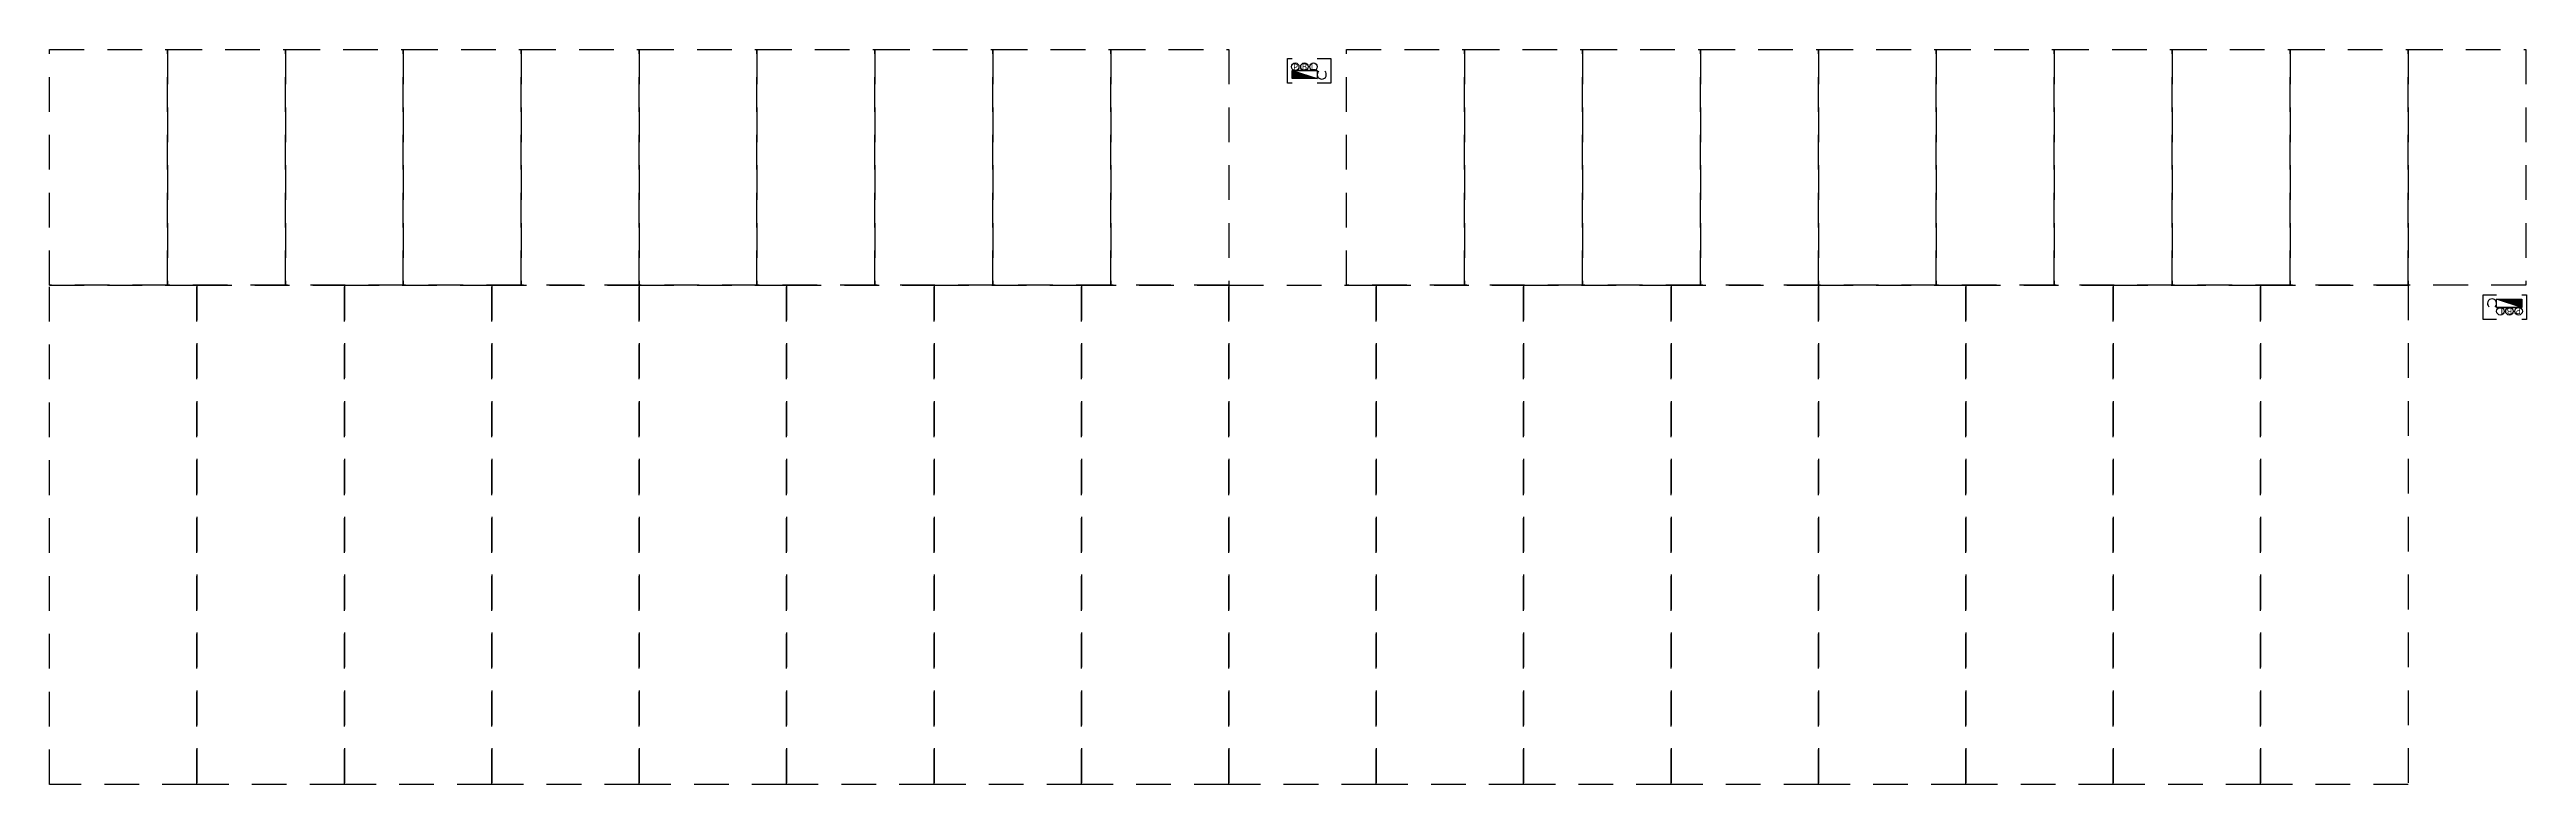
# Model space of a CAD drawing. Header units: millimetres. Extents: x 3775 to 244986, y 1861 to 55808.
# Drawn here: x 77922 to 79350, y 23857 to 24280 of the extents above; entities that cross this region are included whole.
import ezdxf
from ezdxf.enums import TextEntityAlignment as Align

# ---------------------------------------------------------------- set-up
doc = ezdxf.new("R2010")
doc.units = ezdxf.units.MM
doc.header["$LTSCALE"] = 100
doc.header["$MEASUREMENT"] = 0
doc.linetypes.add('-HID', pattern=[2.5, 1.5, -1])
doc.linetypes.add('HIDDEN', pattern=[2, 1, -1])
doc.layers.get('0').update_dxf_attribs({"linetype": 'CONTINUOUS'})
doc.layers.add('ELE9', color=9, linetype='CONTINUOUS')
doc.layers.add('IHC', color=3, linetype='CONTINUOUS')
doc.styles.add('MAP_맑은고딕', font='malgun_0.ttf')

# ---------------------------------------------------------------- blocks, each defined once
blk = doc.blocks.new('소화전(H)')
at = {"layer": 'IHC'}
h = blk.add_hatch(color=3, dxfattribs=at)
h.dxf.hatch_style = 1
h.paths.add_polyline_path([(-2.78, 0), (2.78, -1.8), (2.78, 0)])
at = {"linetype": 'HIDDEN', "ltscale": 0.2}
for points in [[(-2.78, -4.44), (-5.75, -4.44), (-5.75, 1), (-2.78, 1)], [(2.78, 1), (3.78, 1), (3.78, -4.44), (2.78, -4.44)]]:
    blk.add_lwpolyline(points, dxfattribs=at)
at = {"layer": 'IHC', "color": 3}
for p, q in [((2.78, -1.8), (-2.78, 0)), ((-2.78, -1.8), (2.78, -1.8))]:
    blk.add_line(p, q, dxfattribs=at)
blk.add_lwpolyline([(2.78, -1.8), (-2.78, -1.8), (-2.78, 0), (2.78, 0)], close=True, dxfattribs=at)
for centre in [(-1.95, -2.63), (0.05, -2.63), (2.08, -2.63)]:
    blk.add_circle(centre, 0.83, dxfattribs=at)
blk.add_arc((-3.78, -0.9), 1, 313.176, 226.824, dxfattribs=at)
at = {"layer": 'IHC', "color": 2, "style": 'MAP_맑은고딕'}
for s, p in [('L', (-1.84, -2.62)), ('B', (0.06, -2.62)), ('P', (2, -2.58))]:
    blk.add_text(s, height=1.38, rotation=180, dxfattribs=at).set_placement(p, align=Align.MIDDLE_CENTER)
blk = doc.blocks.new('A$C5041cb64')
at = {"xscale": 100, "yscale": 100, "zscale": 100, "rotation": 180}
blk.add_blockref('소화전(H)', (-353083, 120577), dxfattribs=at)
at = {"xscale": 100, "yscale": 100, "zscale": 100}
blk.add_blockref('소화전(H)', (-326525, 115712), dxfattribs=at)
blk = doc.blocks.new('KEY PLAN_계단실G')
at = {"layer": 'ELE9', "color": 253, "linetype": '-HID', "ltscale": 0.1}
for points in [[(-1688.5, -1092.7), (-1637.6, -1092.7), (-1637.6, -1194.6), (-1688.5, -1194.6)], [(-1637.6, -1092.7), (-1586.6, -1092.7), (-1586.6, -1194.6), (-1637.6, -1194.6)], [(-1586.6, -1092.7), (-1535.7, -1092.7), (-1535.7, -1194.6), (-1586.6, -1194.6)], [(-1535.7, -1092.7), (-1484.7, -1092.7), (-1484.7, -1194.6), (-1535.7, -1194.6)], [(-1484.7, -1092.7), (-1433.7, -1092.7), (-1433.7, -1194.6), (-1484.7, -1194.6)], [(-1433.7, -1092.7), (-1382.8, -1092.7), (-1382.8, -1194.6), (-1433.7, -1194.6)], [(-1382.8, -1092.7), (-1331.8, -1092.7), (-1331.8, -1194.6), (-1382.8, -1194.6)], [(-1331.8, -1092.7), (-1280.9, -1092.7), (-1280.9, -1194.6), (-1331.8, -1194.6)], [(-1280.9, -1092.7), (-1229.9, -1092.7), (-1229.9, -1194.6), (-1280.9, -1194.6)], [(-1229.9, -1092.7), (-1178.9, -1092.7), (-1178.9, -1194.6), (-1229.9, -1194.6)], [(-1128, -1092.7), (-1077, -1092.7), (-1077, -1194.6), (-1128, -1194.6)], [(-1077, -1092.7), (-1026.1, -1092.7), (-1026.1, -1194.6), (-1077, -1194.6)], [(-1026.1, -1092.7), (-975.1, -1092.7), (-975.1, -1194.6), (-1026.1, -1194.6)], [(-975.1, -1092.7), (-924.1, -1092.7), (-924.1, -1194.6), (-975.1, -1194.6)], [(-924.1, -1092.7), (-873.2, -1092.7), (-873.2, -1194.6), (-924.1, -1194.6)], [(-873.2, -1092.7), (-822.2, -1092.7), (-822.2, -1194.6), (-873.2, -1194.6)], [(-822.2, -1092.7), (-771.3, -1092.7), (-771.3, -1194.6), (-822.2, -1194.6)], [(-771.3, -1092.7), (-720.3, -1092.7), (-720.3, -1194.6), (-771.3, -1194.6)], [(-720.3, -1092.7), (-669.3, -1092.7), (-669.3, -1194.6), (-720.3, -1194.6)], [(-669.3, -1092.7), (-618.4, -1092.7), (-618.4, -1194.6), (-669.3, -1194.6)], [(-1688.5, -1194.6), (-1624.8, -1194.6), (-1624.8, -1410.2), (-1688.5, -1410.2)], [(-1624.8, -1194.6), (-1561.1, -1194.6), (-1561.1, -1410.2), (-1624.8, -1410.2)], [(-1561.1, -1194.6), (-1497.4, -1194.6), (-1497.4, -1410.2), (-1561.1, -1410.2)], [(-1497.4, -1194.6), (-1433.7, -1194.6), (-1433.7, -1410.2), (-1497.4, -1410.2)], [(-1433.7, -1194.6), (-1370, -1194.6), (-1370, -1410.2), (-1433.7, -1410.2)], [(-1370, -1194.6), (-1306.3, -1194.6), (-1306.3, -1410.2), (-1370, -1410.2)], [(-1306.3, -1194.6), (-1242.6, -1194.6), (-1242.6, -1410.2), (-1306.3, -1410.2)], [(-1242.6, -1194.6), (-1178.9, -1194.6), (-1178.9, -1410.2), (-1242.6, -1410.2)], [(-1178.9, -1194.6), (-1115.2, -1194.6), (-1115.2, -1410.2), (-1178.9, -1410.2)], [(-1115.2, -1194.6), (-1051.5, -1194.6), (-1051.5, -1410.2), (-1115.2, -1410.2)], [(-1051.5, -1194.6), (-987.8, -1194.6), (-987.8, -1410.2), (-1051.5, -1410.2)], [(-987.8, -1194.6), (-924.1, -1194.6), (-924.1, -1410.2), (-987.8, -1410.2)], [(-924.1, -1194.6), (-860.4, -1194.6), (-860.4, -1410.2), (-924.1, -1410.2)], [(-860.4, -1194.6), (-796.7, -1194.6), (-796.7, -1410.2), (-860.4, -1410.2)], [(-796.7, -1194.6), (-733, -1194.6), (-733, -1410.2), (-796.7, -1410.2)], [(-733, -1194.6), (-669.3, -1194.6), (-669.3, -1410.2), (-733, -1410.2)]]:
    blk.add_lwpolyline(points, close=True, dxfattribs=at)
at = {"color": 253, "linetype": '-HID', "ltscale": 0.1, "xscale": 0.01959999999999999, "yscale": 0.01959999999999999, "zscale": 0.01959999999999999}
blk.add_blockref('A$C5041cb64', (5774.3, -3468.6), dxfattribs=at)

msp = doc.modelspace()

# ---------------------------------------------------------------- block references
at = {"xscale": 1.333333333333333, "yscale": 1.333333333333333, "zscale": 1.333333333333333}
msp.add_blockref('KEY PLAN_계단실G', (80173.8, 25736.9), dxfattribs=at)

doc.saveas('drawing.dxf')
